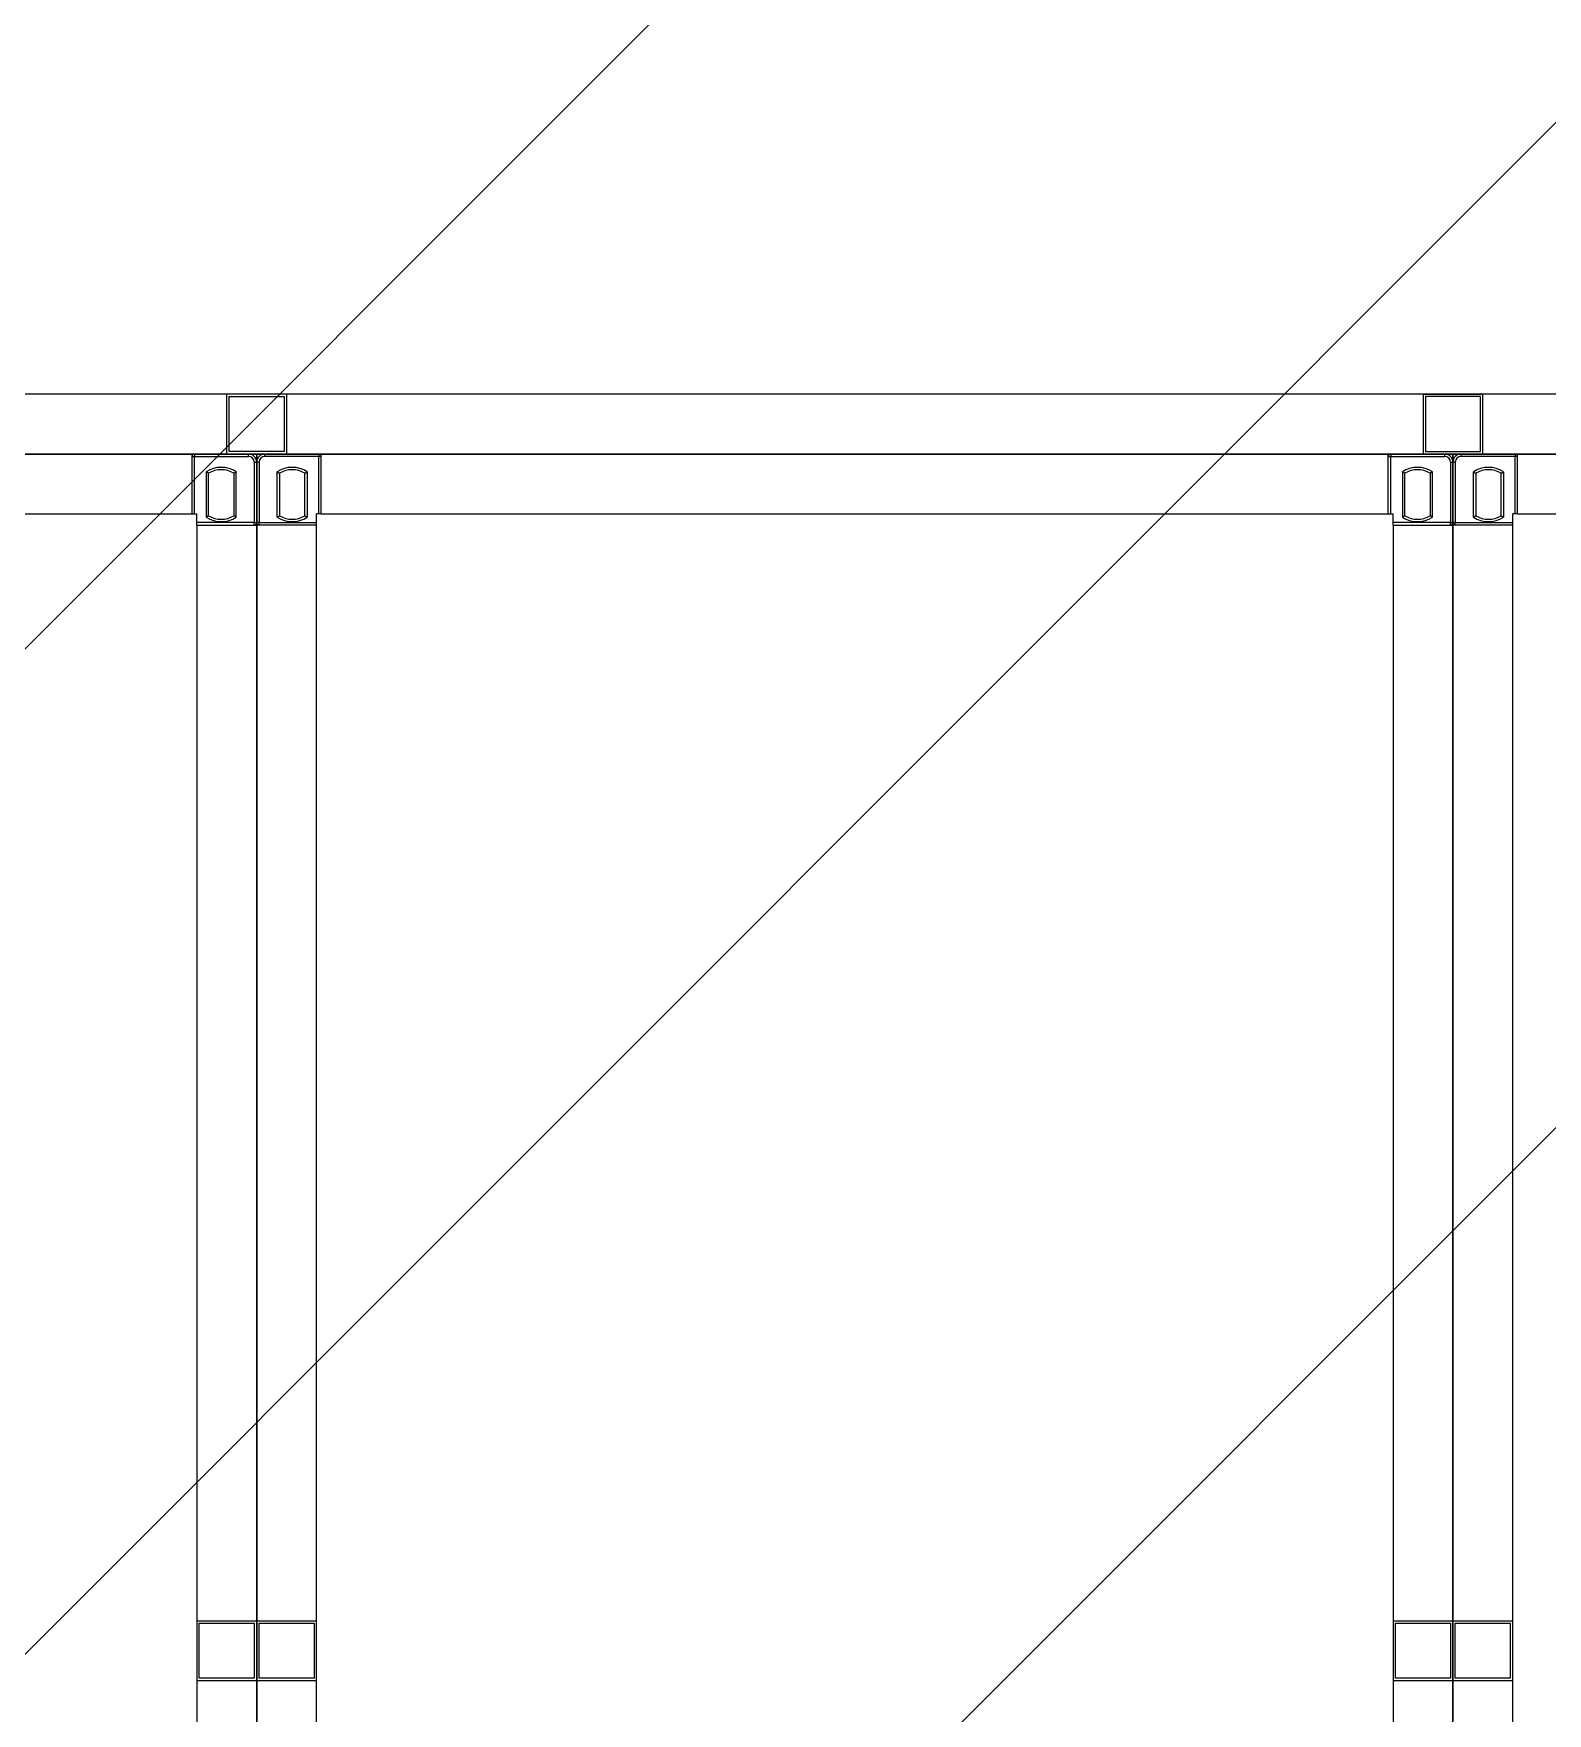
# Model space of a CAD drawing. Header units: millimetres. Extents: x 4133871 to 4440428, y -545651 to -495191.
# Drawn here: x 4435589.6 to 4435817.4, y -500912.5 to -500659.8 of the extents above; entities that cross this region are included whole.
import ezdxf

# ---------------------------------------------------------------- set-up
doc = ezdxf.new("R2010")
doc.units = ezdxf.units.MM
doc.header["$LTSCALE"] = 60
doc.layers.add('3', color=3, linetype='Continuous')

# ---------------------------------------------------------------- blocks, each defined once
blk = doc.blocks.new('KEY PLAN_NEW')
at = {"color": 253}
for p, q in [((-987.422, -1488.944), (-1280.302, -1488.944)), ((-1105.362, -1491.944), (-1105.362, -1488.944)), ((-1102.362, -1488.944), (-1105.362, -1488.944)), ((-1102.362, -1488.944), (-1102.362, -1491.944)), ((-1045.362, -1488.944), (-1045.362, -1491.944)), ((-1045.362, -1488.944), (-1042.362, -1488.944)), ((-1042.362, -1491.944), (-1042.362, -1488.944)), ((-1105.242, -1489.064), (-1102.482, -1489.064)), ((-1105.242, -1489.064), (-1102.482, -1489.064)), ((-1105.242, -1491.824), (-1105.242, -1489.064)), ((-1102.482, -1489.064), (-1102.482, -1491.824)), ((-1042.482, -1489.064), (-1045.242, -1489.064)), ((-1042.482, -1489.064), (-1045.242, -1489.064)), ((-1045.242, -1489.064), (-1045.242, -1491.824)), ((-1042.482, -1491.824), (-1042.482, -1489.064)), ((-1105.362, -1491.944), (-1102.362, -1491.944)), ((-1102.482, -1491.824), (-1105.242, -1491.824)), ((-1042.362, -1491.944), (-1045.362, -1491.944)), ((-1045.242, -1491.824), (-1042.482, -1491.824)), ((-1160.622, -1494.944), (-1107.102, -1494.944)), ((-1107.102, -1494.944), (-1106.862, -1494.944)), ((-1106.862, -1495.504), (-1106.862, -1494.944)), ((-1106.862, -1495.504), (-1106.862, -1848.384)), ((-1100.622, -1494.944), (-1100.862, -1494.944)), ((-1100.862, -1495.504), (-1100.862, -1494.944)), ((-1100.862, -1788.384), (-1100.862, -1495.504)), ((-1100.622, -1494.944), (-1047.102, -1494.944)), ((-1047.102, -1494.944), (-1046.862, -1494.944)), ((-1046.862, -1495.504), (-1046.862, -1494.944)), ((-1046.862, -1495.504), (-1046.862, -1788.384)), ((-1040.622, -1494.944), (-1040.862, -1494.944)), ((-1040.862, -1495.504), (-1040.862, -1494.944)), ((-1040.862, -1788.384), (-1040.862, -1495.504)), ((-1040.622, -1494.944), (-987.102, -1494.944)), ((-1106.862, -1550.444), (-1106.862, -1553.444)), ((-1106.862, -1550.444), (-1103.862, -1550.444)), ((-1106.742, -1553.324), (-1106.742, -1550.564)), ((-1106.742, -1550.564), (-1103.982, -1550.564)), ((-1103.982, -1550.564), (-1103.982, -1553.324)), ((-1103.982, -1550.564), (-1103.982, -1553.324)), ((-1103.862, -1553.444), (-1103.862, -1550.444)), ((-1103.862, -1550.444), (-1103.862, -1553.444)), ((-1103.862, -1550.444), (-1100.862, -1550.444)), ((-1103.742, -1553.324), (-1103.742, -1550.564)), ((-1103.742, -1550.564), (-1100.982, -1550.564)), ((-1100.982, -1550.564), (-1100.982, -1553.324)), ((-1100.982, -1550.564), (-1100.982, -1553.324)), ((-1100.862, -1553.444), (-1100.862, -1550.444)), ((-1046.862, -1550.444), (-1046.862, -1553.444)), ((-1046.862, -1550.444), (-1043.862, -1550.444)), ((-1046.742, -1553.324), (-1046.742, -1550.564)), ((-1046.742, -1550.564), (-1043.982, -1550.564)), ((-1043.982, -1550.564), (-1043.982, -1553.324)), ((-1043.982, -1550.564), (-1043.982, -1553.324)), ((-1043.862, -1553.444), (-1043.862, -1550.444)), ((-1043.862, -1550.444), (-1043.862, -1553.444)), ((-1043.862, -1550.444), (-1040.862, -1550.444)), ((-1043.742, -1553.324), (-1043.742, -1550.564)), ((-1043.742, -1550.564), (-1040.982, -1550.564)), ((-1040.982, -1550.564), (-1040.982, -1553.324)), ((-1040.982, -1550.564), (-1040.982, -1553.324)), ((-1040.862, -1553.444), (-1040.862, -1550.444)), ((-1103.862, -1553.444), (-1106.862, -1553.444)), ((-1103.982, -1553.324), (-1106.742, -1553.324)), ((-1100.862, -1553.444), (-1103.862, -1553.444)), ((-1100.982, -1553.324), (-1103.742, -1553.324)), ((-1043.862, -1553.444), (-1046.862, -1553.444)), ((-1043.982, -1553.324), (-1046.742, -1553.324)), ((-1040.862, -1553.444), (-1043.862, -1553.444)), ((-1040.982, -1553.324), (-1043.742, -1553.324))]:
    blk.add_line(p, q, dxfattribs=at)
at = {"color": 253, "linetype": 'Continuous'}
for p, q in [((-1107.102, -1494.944), (-1107.102, -1491.944)), ((-1107.102, -1492.064), (-1106.982, -1492.064)), ((-1106.982, -1491.944), (-1106.982, -1492.064)), ((-1106.982, -1494.944), (-1106.982, -1492.064)), ((-1106.982, -1492.064), (-1104.272, -1492.064)), ((-1104.272, -1492.064), (-1104.272, -1491.944)), ((-1103.982, -1492.064), (-1103.982, -1492.064)), ((-1103.982, -1492.064), (-1103.982, -1492.064)), ((-1103.742, -1492.064), (-1103.742, -1492.064)), ((-1103.742, -1492.064), (-1103.742, -1492.064)), ((-1103.452, -1492.064), (-1103.452, -1491.944)), ((-1100.742, -1492.064), (-1103.452, -1492.064)), ((-1100.742, -1491.944), (-1100.742, -1492.064)), ((-1100.622, -1492.064), (-1100.742, -1492.064)), ((-1100.742, -1494.944), (-1100.742, -1492.064)), ((-1100.622, -1494.944), (-1100.622, -1491.944)), ((-1047.102, -1494.944), (-1047.102, -1491.944)), ((-1047.102, -1492.064), (-1046.982, -1492.064)), ((-1046.982, -1491.944), (-1046.982, -1492.064)), ((-1046.982, -1494.944), (-1046.982, -1492.064)), ((-1046.982, -1492.064), (-1044.272, -1492.064)), ((-1044.272, -1492.064), (-1044.272, -1491.944)), ((-1043.982, -1492.064), (-1043.982, -1492.064)), ((-1043.982, -1492.064), (-1043.982, -1492.064)), ((-1043.742, -1492.064), (-1043.742, -1492.064)), ((-1043.742, -1492.064), (-1043.742, -1492.064)), ((-1043.452, -1492.064), (-1043.452, -1491.944)), ((-1040.742, -1492.064), (-1043.452, -1492.064)), ((-1040.742, -1491.944), (-1040.742, -1492.064)), ((-1040.622, -1492.064), (-1040.742, -1492.064)), ((-1040.742, -1494.944), (-1040.742, -1492.064)), ((-1040.622, -1494.944), (-1040.622, -1491.944)), ((-1106.397, -1492.842), (-1106.397, -1495.105)), ((-1106.277, -1495.039), (-1106.277, -1492.909)), ((-1105.007, -1492.909), (-1105.007, -1495.039)), ((-1104.887, -1495.105), (-1104.887, -1492.842)), ((-1103.982, -1492.354), (-1103.862, -1492.354)), ((-1103.982, -1492.354), (-1103.982, -1495.384)), ((-1103.742, -1492.354), (-1103.862, -1492.354)), ((-1103.742, -1492.354), (-1103.742, -1495.384)), ((-1102.837, -1495.105), (-1102.837, -1492.842)), ((-1102.717, -1492.909), (-1102.717, -1495.039)), ((-1101.447, -1495.039), (-1101.447, -1492.909)), ((-1101.327, -1492.842), (-1101.327, -1495.105)), ((-1046.397, -1492.842), (-1046.397, -1495.105)), ((-1046.277, -1495.039), (-1046.277, -1492.909)), ((-1045.007, -1492.909), (-1045.007, -1495.039)), ((-1044.887, -1495.105), (-1044.887, -1492.842)), ((-1043.982, -1492.354), (-1043.862, -1492.354)), ((-1043.982, -1492.354), (-1043.982, -1495.384)), ((-1043.742, -1492.354), (-1043.862, -1492.354)), ((-1043.742, -1492.354), (-1043.742, -1495.384)), ((-1042.837, -1495.105), (-1042.837, -1492.842)), ((-1042.717, -1492.909), (-1042.717, -1495.039)), ((-1041.447, -1495.039), (-1041.447, -1492.909)), ((-1041.327, -1492.842), (-1041.327, -1495.105)), ((-1103.982, -1495.384), (-1106.862, -1495.384)), ((-1106.862, -1495.504), (-1103.862, -1495.504)), ((-1103.982, -1495.504), (-1103.982, -1495.384)), ((-1103.982, -1495.384), (-1103.862, -1495.384)), ((-1103.742, -1495.384), (-1103.862, -1495.384)), ((-1100.862, -1495.504), (-1103.862, -1495.504)), ((-1103.742, -1495.504), (-1103.742, -1495.384)), ((-1103.742, -1495.384), (-1100.862, -1495.384)), ((-1043.982, -1495.384), (-1046.862, -1495.384)), ((-1046.862, -1495.504), (-1043.862, -1495.504)), ((-1043.982, -1495.504), (-1043.982, -1495.384)), ((-1043.982, -1495.384), (-1043.862, -1495.384)), ((-1043.742, -1495.384), (-1043.862, -1495.384)), ((-1040.862, -1495.504), (-1043.862, -1495.504)), ((-1043.742, -1495.504), (-1043.742, -1495.384)), ((-1043.742, -1495.384), (-1040.862, -1495.384))]:
    blk.add_line(p, q, dxfattribs=at)
at = {"color": 253}
for points in [[(-1283.862, -1491.944), (-1283.862, -1431.944), (-983.862, -1431.944), (-983.862, -1491.944)], [(-1163.862, -1491.944), (-1103.862, -1491.944), (-1103.862, -1851.944), (-1163.862, -1851.944)], [(-1103.862, -1491.944), (-1043.862, -1491.944), (-1043.862, -1791.944), (-1103.862, -1791.944)], [(-1043.862, -1491.944), (-983.862, -1491.944), (-983.862, -1791.944), (-1043.862, -1791.944)]]:
    blk.add_lwpolyline(points, close=True, dxfattribs=at)
at = {"color": 253, "linetype": 'Continuous'}
for centre, radius, start, end in [((-1106.982, -1492.064), 0.12, 90, 180), ((-1104.272, -1492.354), 0.41, 0, 90), ((-1104.272, -1492.354), 0.29, 0, 90), ((-1103.452, -1492.354), 0.41, 90, 180), ((-1103.452, -1492.354), 0.29, 90, 180), ((-1100.742, -1492.064), 0.12, 0, 90), ((-1046.982, -1492.064), 0.12, 90, 180), ((-1044.272, -1492.354), 0.41, 0, 90), ((-1044.272, -1492.354), 0.29, 0, 90), ((-1043.452, -1492.354), 0.41, 90, 180), ((-1043.452, -1492.354), 0.29, 90, 180), ((-1040.742, -1492.064), 0.12, 0, 90), ((-1105.642, -1493.974), 1.36, 56.27916, 123.72084), ((-1105.642, -1493.974), 1.24, 59.1964, 120.8036), ((-1102.082, -1493.974), 1.36, 56.27916, 123.72084), ((-1102.082, -1493.974), 1.24, 59.1964, 120.8036), ((-1045.642, -1493.974), 1.36, 56.27916, 123.72084), ((-1045.642, -1493.974), 1.24, 59.1964, 120.8036), ((-1042.082, -1493.974), 1.36, 56.27916, 123.72084), ((-1042.082, -1493.974), 1.24, 59.1964, 120.8036), ((-1105.642, -1493.974), 1.36, 236.27916, 303.72084), ((-1105.642, -1493.974), 1.24, 239.1964, 300.8036), ((-1103.982, -1495.384), 0.12, 270, 0), ((-1103.742, -1495.384), 0.12, 180, 270), ((-1102.082, -1493.974), 1.36, 236.27916, 303.72084), ((-1102.082, -1493.974), 1.24, 239.1964, 300.8036), ((-1045.642, -1493.974), 1.36, 236.27916, 303.72084), ((-1045.642, -1493.974), 1.24, 239.1964, 300.8036), ((-1043.982, -1495.384), 0.12, 270, 0), ((-1043.742, -1495.384), 0.12, 180, 270), ((-1042.082, -1493.974), 1.36, 236.27916, 303.72084), ((-1042.082, -1493.974), 1.24, 239.1964, 300.8036)]:
    blk.add_arc(centre, radius, start, end, dxfattribs=at)
for points, knots in [([(-1106.277, -1492.909), (-1106.277, -1492.908, 46), (-1106.278, -1492.908, 46), (-1106.279, -1492.908, 46), (-1106.28, -1492.907, 46), (-1106.28, -1492.907, 46), (-1106.281, -1492.906, 46), (-1106.281, -1492.906, 46), (-1106.282, -1492.906, 46), (-1106.282, -1492.905, 46), (-1106.284, -1492.904, 46), (-1106.285, -1492.904, 46), (-1106.289, -1492.902, 46), (-1106.291, -1492.901, 46), (-1106.294, -1492.899, 46), (-1106.295, -1492.898, 46), (-1106.296, -1492.898, 46), (-1106.297, -1492.897, 46), (-1106.298, -1492.897, 46), (-1106.299, -1492.896, 46), (-1106.301, -1492.895, 46), (-1106.304, -1492.893, 46), (-1106.309, -1492.89, 46), (-1106.312, -1492.889, 46), (-1106.316, -1492.886, 46), (-1106.318, -1492.886, 46), (-1106.32, -1492.884, 46), (-1106.32, -1492.884, 46), (-1106.322, -1492.883, 46), (-1106.323, -1492.883, 46), (-1106.327, -1492.881, 46), (-1106.33, -1492.879, 46), (-1106.336, -1492.875, 46), (-1106.339, -1492.873, 46), (-1106.346, -1492.87, 46), (-1106.35, -1492.868, 46), (-1106.354, -1492.866, 46), (-1106.355, -1492.865, 46), (-1106.357, -1492.864, 46), (-1106.358, -1492.864, 46), (-1106.36, -1492.862, 46), (-1106.362, -1492.861, 46), (-1106.367, -1492.858, 46), (-1106.371, -1492.856, 46), (-1106.378, -1492.852, 46), (-1106.382, -1492.85, 46), (-1106.387, -1492.847, 46), (-1106.389, -1492.846, 46), (-1106.392, -1492.845, 46), (-1106.394, -1492.844, 46), (-1106.395, -1492.843, 46), (-1106.396, -1492.843, 46), (-1106.396, -1492.843, 46), (-1106.397, -1492.842, 46)], [0, 0, 0, 0, 0.06206, 0.12459, 0.12459, 0.155854, 0.155854, 0.171487, 0.171487, 0.187119, 0.187119, 0.249648, 0.249648, 0.312178, 0.312178, 0.343442, 0.343442, 0.359075, 0.359075, 0.374707, 0.374707, 0.437236, 0.437236, 0.499766, 0.499766, 0.53103, 0.53103, 0.546663, 0.546663, 0.562295, 0.562295, 0.624824, 0.624824, 0.687353, 0.687353, 0.749883, 0.749883, 0.765515, 0.765515, 0.781147, 0.781147, 0.812412, 0.812412, 0.874941, 0.874941, 0.937471, 0.937471, 0.968735, 0.968735, 0.984368, 0.992184, 0.992184, 1, 1, 1, 1]), ([(-1104.887, -1492.842), (-1104.887, -1492.843, 46), (-1104.888, -1492.843, 46), (-1104.889, -1492.843, 46), (-1104.89, -1492.844, 46), (-1104.891, -1492.845, 46), (-1104.894, -1492.846, 46), (-1104.896, -1492.847, 46), (-1104.902, -1492.85, 46), (-1104.905, -1492.852, 46), (-1104.913, -1492.856, 46), (-1104.916, -1492.858, 46), (-1104.922, -1492.861, 46), (-1104.923, -1492.862, 46), (-1104.926, -1492.864, 46), (-1104.927, -1492.864, 46), (-1104.929, -1492.865, 46), (-1104.93, -1492.866, 46), (-1104.934, -1492.868, 46), (-1104.937, -1492.87, 46), (-1104.944, -1492.873, 46), (-1104.947, -1492.875, 46), (-1104.954, -1492.879, 46), (-1104.957, -1492.881, 46), (-1104.961, -1492.883, 46), (-1104.962, -1492.883, 46), (-1104.963, -1492.884, 46), (-1104.964, -1492.884, 46), (-1104.966, -1492.886, 46), (-1104.967, -1492.886, 46), (-1104.972, -1492.889, 46), (-1104.974, -1492.89, 46), (-1104.98, -1492.893, 46), (-1104.982, -1492.895, 46), (-1104.985, -1492.896, 46), (-1104.986, -1492.897, 46), (-1104.987, -1492.897, 46), (-1104.987, -1492.898, 46), (-1104.989, -1492.898, 46), (-1104.99, -1492.899, 46), (-1104.993, -1492.901, 46), (-1104.995, -1492.902, 46), (-1104.998, -1492.904, 46), (-1105, -1492.904, 46), (-1105.001, -1492.905, 46), (-1105.002, -1492.906, 46), (-1105.002, -1492.906, 46), (-1105.002, -1492.906, 46), (-1105.003, -1492.907, 46), (-1105.004, -1492.907, 46), (-1105.005, -1492.908, 46), (-1105.006, -1492.908, 46), (-1105.007, -1492.908, 46), (-1105.007, -1492.909, 46)], [0, 0, 0, 0, 0.00782, 0.00782, 0.015639, 0.031279, 0.031279, 0.062557, 0.062557, 0.125114, 0.125114, 0.187671, 0.187671, 0.21895, 0.21895, 0.234589, 0.234589, 0.250228, 0.250228, 0.312785, 0.312785, 0.375342, 0.375342, 0.437899, 0.437899, 0.453538, 0.453538, 0.469178, 0.469178, 0.500456, 0.500456, 0.563013, 0.563013, 0.62557, 0.62557, 0.641209, 0.641209, 0.656849, 0.656849, 0.688127, 0.688127, 0.750684, 0.750684, 0.813241, 0.813241, 0.828881, 0.828881, 0.84452, 0.84452, 0.875798, 0.875798, 0.938355, 1, 1, 1, 1]), ([(-1102.837, -1492.842), (-1102.836, -1492.843, 46), (-1102.836, -1492.843, 46), (-1102.835, -1492.843, 46), (-1102.834, -1492.844, 46), (-1102.832, -1492.845, 46), (-1102.829, -1492.846, 46), (-1102.827, -1492.847, 46), (-1102.822, -1492.85, 46), (-1102.818, -1492.852, 46), (-1102.811, -1492.856, 46), (-1102.807, -1492.858, 46), (-1102.802, -1492.861, 46), (-1102.8, -1492.862, 46), (-1102.798, -1492.864, 46), (-1102.797, -1492.864, 46), (-1102.795, -1492.865, 46), (-1102.794, -1492.866, 46), (-1102.79, -1492.868, 46), (-1102.786, -1492.87, 46), (-1102.779, -1492.873, 46), (-1102.776, -1492.875, 46), (-1102.77, -1492.879, 46), (-1102.767, -1492.881, 46), (-1102.763, -1492.883, 46), (-1102.762, -1492.883, 46), (-1102.76, -1492.884, 46), (-1102.76, -1492.884, 46), (-1102.758, -1492.886, 46), (-1102.756, -1492.886, 46), (-1102.752, -1492.889, 46), (-1102.749, -1492.89, 46), (-1102.744, -1492.893, 46), (-1102.741, -1492.895, 46), (-1102.739, -1492.896, 46), (-1102.738, -1492.897, 46), (-1102.737, -1492.897, 46), (-1102.736, -1492.898, 46), (-1102.735, -1492.898, 46), (-1102.734, -1492.899, 46), (-1102.731, -1492.901, 46), (-1102.729, -1492.902, 46), (-1102.725, -1492.904, 46), (-1102.724, -1492.904, 46), (-1102.722, -1492.905, 46), (-1102.722, -1492.906, 46), (-1102.721, -1492.906, 46), (-1102.721, -1492.906, 46), (-1102.72, -1492.907, 46), (-1102.72, -1492.907, 46), (-1102.719, -1492.908, 46), (-1102.718, -1492.908, 46), (-1102.717, -1492.908, 46), (-1102.717, -1492.909, 46)], [0, 0, 0, 0, 0.00782, 0.00782, 0.015639, 0.031279, 0.031279, 0.062557, 0.062557, 0.125114, 0.125114, 0.187671, 0.187671, 0.21895, 0.21895, 0.234589, 0.234589, 0.250228, 0.250228, 0.312785, 0.312785, 0.375342, 0.375342, 0.437899, 0.437899, 0.453538, 0.453538, 0.469178, 0.469178, 0.500456, 0.500456, 0.563013, 0.563013, 0.62557, 0.62557, 0.641209, 0.641209, 0.656849, 0.656849, 0.688127, 0.688127, 0.750684, 0.750684, 0.813241, 0.813241, 0.828881, 0.828881, 0.84452, 0.84452, 0.875798, 0.875798, 0.938355, 1, 1, 1, 1]), ([(-1101.447, -1492.909), (-1101.447, -1492.908, 46), (-1101.446, -1492.908, 46), (-1101.445, -1492.908, 46), (-1101.444, -1492.907, 46), (-1101.443, -1492.907, 46), (-1101.442, -1492.906, 46), (-1101.442, -1492.906, 46), (-1101.442, -1492.906, 46), (-1101.441, -1492.905, 46), (-1101.44, -1492.904, 46), (-1101.438, -1492.904, 46), (-1101.435, -1492.902, 46), (-1101.433, -1492.901, 46), (-1101.43, -1492.899, 46), (-1101.429, -1492.898, 46), (-1101.427, -1492.898, 46), (-1101.427, -1492.897, 46), (-1101.426, -1492.897, 46), (-1101.425, -1492.896, 46), (-1101.422, -1492.895, 46), (-1101.42, -1492.893, 46), (-1101.414, -1492.89, 46), (-1101.412, -1492.889, 46), (-1101.407, -1492.886, 46), (-1101.406, -1492.886, 46), (-1101.404, -1492.884, 46), (-1101.403, -1492.884, 46), (-1101.402, -1492.883, 46), (-1101.401, -1492.883, 46), (-1101.397, -1492.881, 46), (-1101.394, -1492.879, 46), (-1101.387, -1492.875, 46), (-1101.384, -1492.873, 46), (-1101.377, -1492.87, 46), (-1101.374, -1492.868, 46), (-1101.37, -1492.866, 46), (-1101.369, -1492.865, 46), (-1101.367, -1492.864, 46), (-1101.366, -1492.864, 46), (-1101.363, -1492.862, 46), (-1101.362, -1492.861, 46), (-1101.356, -1492.858, 46), (-1101.353, -1492.856, 46), (-1101.345, -1492.852, 46), (-1101.342, -1492.85, 46), (-1101.336, -1492.847, 46), (-1101.334, -1492.846, 46), (-1101.331, -1492.845, 46), (-1101.33, -1492.844, 46), (-1101.329, -1492.843, 46), (-1101.328, -1492.843, 46), (-1101.327, -1492.843, 46), (-1101.327, -1492.842, 46)], [0, 0, 0, 0, 0.06206, 0.12459, 0.12459, 0.155854, 0.155854, 0.171487, 0.171487, 0.187119, 0.187119, 0.249648, 0.249648, 0.312178, 0.312178, 0.343442, 0.343442, 0.359075, 0.359075, 0.374707, 0.374707, 0.437236, 0.437236, 0.499766, 0.499766, 0.53103, 0.53103, 0.546663, 0.546663, 0.562295, 0.562295, 0.624824, 0.624824, 0.687353, 0.687353, 0.749883, 0.749883, 0.765515, 0.765515, 0.781147, 0.781147, 0.812412, 0.812412, 0.874941, 0.874941, 0.937471, 0.937471, 0.968735, 0.968735, 0.984368, 0.992184, 0.992184, 1, 1, 1, 1]), ([(-1046.277, -1492.909), (-1046.277, -1492.908, 46), (-1046.278, -1492.908, 46), (-1046.279, -1492.908, 46), (-1046.28, -1492.907, 46), (-1046.28, -1492.907, 46), (-1046.281, -1492.906, 46), (-1046.281, -1492.906, 46), (-1046.282, -1492.906, 46), (-1046.282, -1492.905, 46), (-1046.284, -1492.904, 46), (-1046.285, -1492.904, 46), (-1046.289, -1492.902, 46), (-1046.291, -1492.901, 46), (-1046.294, -1492.899, 46), (-1046.295, -1492.898, 46), (-1046.296, -1492.898, 46), (-1046.297, -1492.897, 46), (-1046.298, -1492.897, 46), (-1046.299, -1492.896, 46), (-1046.301, -1492.895, 46), (-1046.304, -1492.893, 46), (-1046.309, -1492.89, 46), (-1046.312, -1492.889, 46), (-1046.316, -1492.886, 46), (-1046.318, -1492.886, 46), (-1046.32, -1492.884, 46), (-1046.32, -1492.884, 46), (-1046.322, -1492.883, 46), (-1046.323, -1492.883, 46), (-1046.327, -1492.881, 46), (-1046.33, -1492.879, 46), (-1046.336, -1492.875, 46), (-1046.339, -1492.873, 46), (-1046.346, -1492.87, 46), (-1046.35, -1492.868, 46), (-1046.354, -1492.866, 46), (-1046.355, -1492.865, 46), (-1046.357, -1492.864, 46), (-1046.358, -1492.864, 46), (-1046.36, -1492.862, 46), (-1046.362, -1492.861, 46), (-1046.367, -1492.858, 46), (-1046.371, -1492.856, 46), (-1046.378, -1492.852, 46), (-1046.382, -1492.85, 46), (-1046.387, -1492.847, 46), (-1046.389, -1492.846, 46), (-1046.392, -1492.845, 46), (-1046.394, -1492.844, 46), (-1046.395, -1492.843, 46), (-1046.396, -1492.843, 46), (-1046.396, -1492.843, 46), (-1046.397, -1492.842, 46)], [0, 0, 0, 0, 0.06206, 0.12459, 0.12459, 0.155854, 0.155854, 0.171487, 0.171487, 0.187119, 0.187119, 0.249648, 0.249648, 0.312178, 0.312178, 0.343442, 0.343442, 0.359075, 0.359075, 0.374707, 0.374707, 0.437236, 0.437236, 0.499766, 0.499766, 0.53103, 0.53103, 0.546663, 0.546663, 0.562295, 0.562295, 0.624824, 0.624824, 0.687353, 0.687353, 0.749883, 0.749883, 0.765515, 0.765515, 0.781147, 0.781147, 0.812412, 0.812412, 0.874941, 0.874941, 0.937471, 0.937471, 0.968735, 0.968735, 0.984368, 0.992184, 0.992184, 1, 1, 1, 1]), ([(-1044.887, -1492.842), (-1044.887, -1492.843, 46), (-1044.888, -1492.843, 46), (-1044.889, -1492.843, 46), (-1044.89, -1492.844, 46), (-1044.891, -1492.845, 46), (-1044.894, -1492.846, 46), (-1044.896, -1492.847, 46), (-1044.902, -1492.85, 46), (-1044.905, -1492.852, 46), (-1044.913, -1492.856, 46), (-1044.916, -1492.858, 46), (-1044.922, -1492.861, 46), (-1044.923, -1492.862, 46), (-1044.926, -1492.864, 46), (-1044.927, -1492.864, 46), (-1044.929, -1492.865, 46), (-1044.93, -1492.866, 46), (-1044.934, -1492.868, 46), (-1044.937, -1492.87, 46), (-1044.944, -1492.873, 46), (-1044.947, -1492.875, 46), (-1044.954, -1492.879, 46), (-1044.957, -1492.881, 46), (-1044.961, -1492.883, 46), (-1044.962, -1492.883, 46), (-1044.963, -1492.884, 46), (-1044.964, -1492.884, 46), (-1044.966, -1492.886, 46), (-1044.967, -1492.886, 46), (-1044.972, -1492.889, 46), (-1044.974, -1492.89, 46), (-1044.98, -1492.893, 46), (-1044.982, -1492.895, 46), (-1044.985, -1492.896, 46), (-1044.986, -1492.897, 46), (-1044.987, -1492.897, 46), (-1044.987, -1492.898, 46), (-1044.989, -1492.898, 46), (-1044.99, -1492.899, 46), (-1044.993, -1492.901, 46), (-1044.995, -1492.902, 46), (-1044.998, -1492.904, 46), (-1045, -1492.904, 46), (-1045.001, -1492.905, 46), (-1045.002, -1492.906, 46), (-1045.002, -1492.906, 46), (-1045.002, -1492.906, 46), (-1045.003, -1492.907, 46), (-1045.004, -1492.907, 46), (-1045.005, -1492.908, 46), (-1045.006, -1492.908, 46), (-1045.007, -1492.908, 46), (-1045.007, -1492.909, 46)], [0, 0, 0, 0, 0.00782, 0.00782, 0.015639, 0.031279, 0.031279, 0.062557, 0.062557, 0.125114, 0.125114, 0.187671, 0.187671, 0.21895, 0.21895, 0.234589, 0.234589, 0.250228, 0.250228, 0.312785, 0.312785, 0.375342, 0.375342, 0.437899, 0.437899, 0.453538, 0.453538, 0.469178, 0.469178, 0.500456, 0.500456, 0.563013, 0.563013, 0.62557, 0.62557, 0.641209, 0.641209, 0.656849, 0.656849, 0.688127, 0.688127, 0.750684, 0.750684, 0.813241, 0.813241, 0.828881, 0.828881, 0.84452, 0.84452, 0.875798, 0.875798, 0.938355, 1, 1, 1, 1]), ([(-1042.837, -1492.842), (-1042.836, -1492.843, 46), (-1042.836, -1492.843, 46), (-1042.835, -1492.843, 46), (-1042.834, -1492.844, 46), (-1042.832, -1492.845, 46), (-1042.829, -1492.846, 46), (-1042.827, -1492.847, 46), (-1042.822, -1492.85, 46), (-1042.818, -1492.852, 46), (-1042.811, -1492.856, 46), (-1042.807, -1492.858, 46), (-1042.802, -1492.861, 46), (-1042.8, -1492.862, 46), (-1042.798, -1492.864, 46), (-1042.797, -1492.864, 46), (-1042.795, -1492.865, 46), (-1042.794, -1492.866, 46), (-1042.79, -1492.868, 46), (-1042.786, -1492.87, 46), (-1042.779, -1492.873, 46), (-1042.776, -1492.875, 46), (-1042.77, -1492.879, 46), (-1042.767, -1492.881, 46), (-1042.763, -1492.883, 46), (-1042.762, -1492.883, 46), (-1042.76, -1492.884, 46), (-1042.76, -1492.884, 46), (-1042.758, -1492.886, 46), (-1042.756, -1492.886, 46), (-1042.752, -1492.889, 46), (-1042.749, -1492.89, 46), (-1042.744, -1492.893, 46), (-1042.741, -1492.895, 46), (-1042.739, -1492.896, 46), (-1042.738, -1492.897, 46), (-1042.737, -1492.897, 46), (-1042.736, -1492.898, 46), (-1042.735, -1492.898, 46), (-1042.734, -1492.899, 46), (-1042.731, -1492.901, 46), (-1042.729, -1492.902, 46), (-1042.725, -1492.904, 46), (-1042.724, -1492.904, 46), (-1042.722, -1492.905, 46), (-1042.722, -1492.906, 46), (-1042.721, -1492.906, 46), (-1042.721, -1492.906, 46), (-1042.72, -1492.907, 46), (-1042.72, -1492.907, 46), (-1042.719, -1492.908, 46), (-1042.718, -1492.908, 46), (-1042.717, -1492.908, 46), (-1042.717, -1492.909, 46)], [0, 0, 0, 0, 0.00782, 0.00782, 0.015639, 0.031279, 0.031279, 0.062557, 0.062557, 0.125114, 0.125114, 0.187671, 0.187671, 0.21895, 0.21895, 0.234589, 0.234589, 0.250228, 0.250228, 0.312785, 0.312785, 0.375342, 0.375342, 0.437899, 0.437899, 0.453538, 0.453538, 0.469178, 0.469178, 0.500456, 0.500456, 0.563013, 0.563013, 0.62557, 0.62557, 0.641209, 0.641209, 0.656849, 0.656849, 0.688127, 0.688127, 0.750684, 0.750684, 0.813241, 0.813241, 0.828881, 0.828881, 0.84452, 0.84452, 0.875798, 0.875798, 0.938355, 1, 1, 1, 1]), ([(-1041.447, -1492.909), (-1041.447, -1492.908, 46), (-1041.446, -1492.908, 46), (-1041.445, -1492.908, 46), (-1041.444, -1492.907, 46), (-1041.443, -1492.907, 46), (-1041.442, -1492.906, 46), (-1041.442, -1492.906, 46), (-1041.442, -1492.906, 46), (-1041.441, -1492.905, 46), (-1041.44, -1492.904, 46), (-1041.438, -1492.904, 46), (-1041.435, -1492.902, 46), (-1041.433, -1492.901, 46), (-1041.43, -1492.899, 46), (-1041.429, -1492.898, 46), (-1041.427, -1492.898, 46), (-1041.427, -1492.897, 46), (-1041.426, -1492.897, 46), (-1041.425, -1492.896, 46), (-1041.422, -1492.895, 46), (-1041.42, -1492.893, 46), (-1041.414, -1492.89, 46), (-1041.412, -1492.889, 46), (-1041.407, -1492.886, 46), (-1041.406, -1492.886, 46), (-1041.404, -1492.884, 46), (-1041.403, -1492.884, 46), (-1041.402, -1492.883, 46), (-1041.401, -1492.883, 46), (-1041.397, -1492.881, 46), (-1041.394, -1492.879, 46), (-1041.387, -1492.875, 46), (-1041.384, -1492.873, 46), (-1041.377, -1492.87, 46), (-1041.374, -1492.868, 46), (-1041.37, -1492.866, 46), (-1041.369, -1492.865, 46), (-1041.367, -1492.864, 46), (-1041.366, -1492.864, 46), (-1041.363, -1492.862, 46), (-1041.362, -1492.861, 46), (-1041.356, -1492.858, 46), (-1041.353, -1492.856, 46), (-1041.345, -1492.852, 46), (-1041.342, -1492.85, 46), (-1041.336, -1492.847, 46), (-1041.334, -1492.846, 46), (-1041.331, -1492.845, 46), (-1041.33, -1492.844, 46), (-1041.329, -1492.843, 46), (-1041.328, -1492.843, 46), (-1041.327, -1492.843, 46), (-1041.327, -1492.842, 46)], [0, 0, 0, 0, 0.06206, 0.12459, 0.12459, 0.155854, 0.155854, 0.171487, 0.171487, 0.187119, 0.187119, 0.249648, 0.249648, 0.312178, 0.312178, 0.343442, 0.343442, 0.359075, 0.359075, 0.374707, 0.374707, 0.437236, 0.437236, 0.499766, 0.499766, 0.53103, 0.53103, 0.546663, 0.546663, 0.562295, 0.562295, 0.624824, 0.624824, 0.687353, 0.687353, 0.749883, 0.749883, 0.765515, 0.765515, 0.781147, 0.781147, 0.812412, 0.812412, 0.874941, 0.874941, 0.937471, 0.937471, 0.968735, 0.968735, 0.984368, 0.992184, 0.992184, 1, 1, 1, 1]), ([(-1106.277, -1495.039), (-1106.277, -1495.039, 46), (-1106.278, -1495.039, 46), (-1106.279, -1495.04, 46), (-1106.28, -1495.04, 46), (-1106.28, -1495.041, 46), (-1106.281, -1495.041, 46), (-1106.281, -1495.041, 46), (-1106.282, -1495.042, 46), (-1106.282, -1495.042, 46), (-1106.284, -1495.043, 46), (-1106.285, -1495.044, 46), (-1106.289, -1495.045, 46), (-1106.291, -1495.046, 46), (-1106.294, -1495.048, 46), (-1106.295, -1495.049, 46), (-1106.296, -1495.05, 46), (-1106.297, -1495.05, 46), (-1106.298, -1495.051, 46), (-1106.299, -1495.051, 46), (-1106.301, -1495.053, 46), (-1106.304, -1495.054, 46), (-1106.309, -1495.057, 46), (-1106.312, -1495.058, 46), (-1106.316, -1495.061, 46), (-1106.318, -1495.062, 46), (-1106.32, -1495.063, 46), (-1106.32, -1495.063, 46), (-1106.322, -1495.064, 46), (-1106.323, -1495.064, 46), (-1106.327, -1495.067, 46), (-1106.33, -1495.068, 46), (-1106.336, -1495.072, 46), (-1106.339, -1495.074, 46), (-1106.346, -1495.077, 46), (-1106.35, -1495.079, 46), (-1106.354, -1495.082, 46), (-1106.355, -1495.082, 46), (-1106.357, -1495.083, 46), (-1106.358, -1495.084, 46), (-1106.36, -1495.085, 46), (-1106.362, -1495.086, 46), (-1106.367, -1495.089, 46), (-1106.371, -1495.091, 46), (-1106.378, -1495.095, 46), (-1106.382, -1495.097, 46), (-1106.387, -1495.1, 46), (-1106.389, -1495.101, 46), (-1106.392, -1495.102, 46), (-1106.394, -1495.103, 46), (-1106.395, -1495.104, 46), (-1106.396, -1495.104, 46), (-1106.396, -1495.105, 46), (-1106.397, -1495.105, 46)], [0, 0, 0, 0, 0.06206, 0.12459, 0.12459, 0.155854, 0.155854, 0.171487, 0.171487, 0.187119, 0.187119, 0.249648, 0.249648, 0.312178, 0.312178, 0.343442, 0.343442, 0.359075, 0.359075, 0.374707, 0.374707, 0.437236, 0.437236, 0.499766, 0.499766, 0.53103, 0.53103, 0.546663, 0.546663, 0.562295, 0.562295, 0.624824, 0.624824, 0.687353, 0.687353, 0.749883, 0.749883, 0.765515, 0.765515, 0.781147, 0.781147, 0.812412, 0.812412, 0.874941, 0.874941, 0.937471, 0.937471, 0.968735, 0.968735, 0.984368, 0.992184, 0.992184, 1, 1, 1, 1]), ([(-1104.887, -1495.105), (-1104.887, -1495.105, 46), (-1104.888, -1495.104, 46), (-1104.889, -1495.104, 46), (-1104.89, -1495.103, 46), (-1104.891, -1495.102, 46), (-1104.894, -1495.101, 46), (-1104.896, -1495.1, 46), (-1104.902, -1495.097, 46), (-1104.905, -1495.095, 46), (-1104.913, -1495.091, 46), (-1104.916, -1495.089, 46), (-1104.922, -1495.086, 46), (-1104.923, -1495.085, 46), (-1104.926, -1495.084, 46), (-1104.927, -1495.083, 46), (-1104.929, -1495.082, 46), (-1104.93, -1495.082, 46), (-1104.934, -1495.079, 46), (-1104.937, -1495.077, 46), (-1104.944, -1495.074, 46), (-1104.947, -1495.072, 46), (-1104.954, -1495.068, 46), (-1104.957, -1495.067, 46), (-1104.961, -1495.064, 46), (-1104.962, -1495.064, 46), (-1104.963, -1495.063, 46), (-1104.964, -1495.063, 46), (-1104.966, -1495.062, 46), (-1104.967, -1495.061, 46), (-1104.972, -1495.058, 46), (-1104.974, -1495.057, 46), (-1104.98, -1495.054, 46), (-1104.982, -1495.053, 46), (-1104.985, -1495.051, 46), (-1104.986, -1495.051, 46), (-1104.987, -1495.05, 46), (-1104.987, -1495.05, 46), (-1104.989, -1495.049, 46), (-1104.99, -1495.048, 46), (-1104.993, -1495.046, 46), (-1104.995, -1495.045, 46), (-1104.998, -1495.044, 46), (-1105, -1495.043, 46), (-1105.001, -1495.042, 46), (-1105.002, -1495.042, 46), (-1105.002, -1495.041, 46), (-1105.002, -1495.041, 46), (-1105.003, -1495.041, 46), (-1105.004, -1495.04, 46), (-1105.005, -1495.04, 46), (-1105.006, -1495.039, 46), (-1105.007, -1495.039, 46), (-1105.007, -1495.039, 46)], [0, 0, 0, 0, 0.00782, 0.00782, 0.015639, 0.031279, 0.031279, 0.062557, 0.062557, 0.125114, 0.125114, 0.187671, 0.187671, 0.21895, 0.21895, 0.234589, 0.234589, 0.250228, 0.250228, 0.312785, 0.312785, 0.375342, 0.375342, 0.437899, 0.437899, 0.453538, 0.453538, 0.469178, 0.469178, 0.500456, 0.500456, 0.563013, 0.563013, 0.62557, 0.62557, 0.641209, 0.641209, 0.656849, 0.656849, 0.688127, 0.688127, 0.750684, 0.750684, 0.813241, 0.813241, 0.828881, 0.828881, 0.84452, 0.84452, 0.875798, 0.875798, 0.938355, 1, 1, 1, 1]), ([(-1102.837, -1495.105), (-1102.836, -1495.105, 46), (-1102.836, -1495.104, 46), (-1102.835, -1495.104, 46), (-1102.834, -1495.103, 46), (-1102.832, -1495.102, 46), (-1102.829, -1495.101, 46), (-1102.827, -1495.1, 46), (-1102.822, -1495.097, 46), (-1102.818, -1495.095, 46), (-1102.811, -1495.091, 46), (-1102.807, -1495.089, 46), (-1102.802, -1495.086, 46), (-1102.8, -1495.085, 46), (-1102.798, -1495.084, 46), (-1102.797, -1495.083, 46), (-1102.795, -1495.082, 46), (-1102.794, -1495.082, 46), (-1102.79, -1495.079, 46), (-1102.786, -1495.077, 46), (-1102.779, -1495.074, 46), (-1102.776, -1495.072, 46), (-1102.77, -1495.068, 46), (-1102.767, -1495.067, 46), (-1102.763, -1495.064, 46), (-1102.762, -1495.064, 46), (-1102.76, -1495.063, 46), (-1102.76, -1495.063, 46), (-1102.758, -1495.062, 46), (-1102.756, -1495.061, 46), (-1102.752, -1495.058, 46), (-1102.749, -1495.057, 46), (-1102.744, -1495.054, 46), (-1102.741, -1495.053, 46), (-1102.739, -1495.051, 46), (-1102.738, -1495.051, 46), (-1102.737, -1495.05, 46), (-1102.736, -1495.05, 46), (-1102.735, -1495.049, 46), (-1102.734, -1495.048, 46), (-1102.731, -1495.046, 46), (-1102.729, -1495.045, 46), (-1102.725, -1495.044, 46), (-1102.724, -1495.043, 46), (-1102.722, -1495.042, 46), (-1102.722, -1495.042, 46), (-1102.721, -1495.041, 46), (-1102.721, -1495.041, 46), (-1102.72, -1495.041, 46), (-1102.72, -1495.04, 46), (-1102.719, -1495.04, 46), (-1102.718, -1495.039, 46), (-1102.717, -1495.039, 46), (-1102.717, -1495.039, 46)], [0, 0, 0, 0, 0.00782, 0.00782, 0.015639, 0.031279, 0.031279, 0.062557, 0.062557, 0.125114, 0.125114, 0.187671, 0.187671, 0.21895, 0.21895, 0.234589, 0.234589, 0.250228, 0.250228, 0.312785, 0.312785, 0.375342, 0.375342, 0.437899, 0.437899, 0.453538, 0.453538, 0.469178, 0.469178, 0.500456, 0.500456, 0.563013, 0.563013, 0.62557, 0.62557, 0.641209, 0.641209, 0.656849, 0.656849, 0.688127, 0.688127, 0.750684, 0.750684, 0.813241, 0.813241, 0.828881, 0.828881, 0.84452, 0.84452, 0.875798, 0.875798, 0.938355, 1, 1, 1, 1]), ([(-1101.447, -1495.039), (-1101.447, -1495.039, 46), (-1101.446, -1495.039, 46), (-1101.445, -1495.04, 46), (-1101.444, -1495.04, 46), (-1101.443, -1495.041, 46), (-1101.442, -1495.041, 46), (-1101.442, -1495.041, 46), (-1101.442, -1495.042, 46), (-1101.441, -1495.042, 46), (-1101.44, -1495.043, 46), (-1101.438, -1495.044, 46), (-1101.435, -1495.045, 46), (-1101.433, -1495.046, 46), (-1101.43, -1495.048, 46), (-1101.429, -1495.049, 46), (-1101.427, -1495.05, 46), (-1101.427, -1495.05, 46), (-1101.426, -1495.051, 46), (-1101.425, -1495.051, 46), (-1101.422, -1495.053, 46), (-1101.42, -1495.054, 46), (-1101.414, -1495.057, 46), (-1101.412, -1495.058, 46), (-1101.407, -1495.061, 46), (-1101.406, -1495.062, 46), (-1101.404, -1495.063, 46), (-1101.403, -1495.063, 46), (-1101.402, -1495.064, 46), (-1101.401, -1495.064, 46), (-1101.397, -1495.067, 46), (-1101.394, -1495.068, 46), (-1101.387, -1495.072, 46), (-1101.384, -1495.074, 46), (-1101.377, -1495.077, 46), (-1101.374, -1495.079, 46), (-1101.37, -1495.082, 46), (-1101.369, -1495.082, 46), (-1101.367, -1495.083, 46), (-1101.366, -1495.084, 46), (-1101.363, -1495.085, 46), (-1101.362, -1495.086, 46), (-1101.356, -1495.089, 46), (-1101.353, -1495.091, 46), (-1101.345, -1495.095, 46), (-1101.342, -1495.097, 46), (-1101.336, -1495.1, 46), (-1101.334, -1495.101, 46), (-1101.331, -1495.102, 46), (-1101.33, -1495.103, 46), (-1101.329, -1495.104, 46), (-1101.328, -1495.104, 46), (-1101.327, -1495.105, 46), (-1101.327, -1495.105, 46)], [0, 0, 0, 0, 0.06206, 0.12459, 0.12459, 0.155854, 0.155854, 0.171487, 0.171487, 0.187119, 0.187119, 0.249648, 0.249648, 0.312178, 0.312178, 0.343442, 0.343442, 0.359075, 0.359075, 0.374707, 0.374707, 0.437236, 0.437236, 0.499766, 0.499766, 0.53103, 0.53103, 0.546663, 0.546663, 0.562295, 0.562295, 0.624824, 0.624824, 0.687353, 0.687353, 0.749883, 0.749883, 0.765515, 0.765515, 0.781147, 0.781147, 0.812412, 0.812412, 0.874941, 0.874941, 0.937471, 0.937471, 0.968735, 0.968735, 0.984368, 0.992184, 0.992184, 1, 1, 1, 1]), ([(-1046.277, -1495.039), (-1046.277, -1495.039, 46), (-1046.278, -1495.039, 46), (-1046.279, -1495.04, 46), (-1046.28, -1495.04, 46), (-1046.28, -1495.041, 46), (-1046.281, -1495.041, 46), (-1046.281, -1495.041, 46), (-1046.282, -1495.042, 46), (-1046.282, -1495.042, 46), (-1046.284, -1495.043, 46), (-1046.285, -1495.044, 46), (-1046.289, -1495.045, 46), (-1046.291, -1495.046, 46), (-1046.294, -1495.048, 46), (-1046.295, -1495.049, 46), (-1046.296, -1495.05, 46), (-1046.297, -1495.05, 46), (-1046.298, -1495.051, 46), (-1046.299, -1495.051, 46), (-1046.301, -1495.053, 46), (-1046.304, -1495.054, 46), (-1046.309, -1495.057, 46), (-1046.312, -1495.058, 46), (-1046.316, -1495.061, 46), (-1046.318, -1495.062, 46), (-1046.32, -1495.063, 46), (-1046.32, -1495.063, 46), (-1046.322, -1495.064, 46), (-1046.323, -1495.064, 46), (-1046.327, -1495.067, 46), (-1046.33, -1495.068, 46), (-1046.336, -1495.072, 46), (-1046.339, -1495.074, 46), (-1046.346, -1495.077, 46), (-1046.35, -1495.079, 46), (-1046.354, -1495.082, 46), (-1046.355, -1495.082, 46), (-1046.357, -1495.083, 46), (-1046.358, -1495.084, 46), (-1046.36, -1495.085, 46), (-1046.362, -1495.086, 46), (-1046.367, -1495.089, 46), (-1046.371, -1495.091, 46), (-1046.378, -1495.095, 46), (-1046.382, -1495.097, 46), (-1046.387, -1495.1, 46), (-1046.389, -1495.101, 46), (-1046.392, -1495.102, 46), (-1046.394, -1495.103, 46), (-1046.395, -1495.104, 46), (-1046.396, -1495.104, 46), (-1046.396, -1495.105, 46), (-1046.397, -1495.105, 46)], [0, 0, 0, 0, 0.06206, 0.12459, 0.12459, 0.155854, 0.155854, 0.171487, 0.171487, 0.187119, 0.187119, 0.249648, 0.249648, 0.312178, 0.312178, 0.343442, 0.343442, 0.359075, 0.359075, 0.374707, 0.374707, 0.437236, 0.437236, 0.499766, 0.499766, 0.53103, 0.53103, 0.546663, 0.546663, 0.562295, 0.562295, 0.624824, 0.624824, 0.687353, 0.687353, 0.749883, 0.749883, 0.765515, 0.765515, 0.781147, 0.781147, 0.812412, 0.812412, 0.874941, 0.874941, 0.937471, 0.937471, 0.968735, 0.968735, 0.984368, 0.992184, 0.992184, 1, 1, 1, 1]), ([(-1044.887, -1495.105), (-1044.887, -1495.105, 46), (-1044.888, -1495.104, 46), (-1044.889, -1495.104, 46), (-1044.89, -1495.103, 46), (-1044.891, -1495.102, 46), (-1044.894, -1495.101, 46), (-1044.896, -1495.1, 46), (-1044.902, -1495.097, 46), (-1044.905, -1495.095, 46), (-1044.913, -1495.091, 46), (-1044.916, -1495.089, 46), (-1044.922, -1495.086, 46), (-1044.923, -1495.085, 46), (-1044.926, -1495.084, 46), (-1044.927, -1495.083, 46), (-1044.929, -1495.082, 46), (-1044.93, -1495.082, 46), (-1044.934, -1495.079, 46), (-1044.937, -1495.077, 46), (-1044.944, -1495.074, 46), (-1044.947, -1495.072, 46), (-1044.954, -1495.068, 46), (-1044.957, -1495.067, 46), (-1044.961, -1495.064, 46), (-1044.962, -1495.064, 46), (-1044.963, -1495.063, 46), (-1044.964, -1495.063, 46), (-1044.966, -1495.062, 46), (-1044.967, -1495.061, 46), (-1044.972, -1495.058, 46), (-1044.974, -1495.057, 46), (-1044.98, -1495.054, 46), (-1044.982, -1495.053, 46), (-1044.985, -1495.051, 46), (-1044.986, -1495.051, 46), (-1044.987, -1495.05, 46), (-1044.987, -1495.05, 46), (-1044.989, -1495.049, 46), (-1044.99, -1495.048, 46), (-1044.993, -1495.046, 46), (-1044.995, -1495.045, 46), (-1044.998, -1495.044, 46), (-1045, -1495.043, 46), (-1045.001, -1495.042, 46), (-1045.002, -1495.042, 46), (-1045.002, -1495.041, 46), (-1045.002, -1495.041, 46), (-1045.003, -1495.041, 46), (-1045.004, -1495.04, 46), (-1045.005, -1495.04, 46), (-1045.006, -1495.039, 46), (-1045.007, -1495.039, 46), (-1045.007, -1495.039, 46)], [0, 0, 0, 0, 0.00782, 0.00782, 0.015639, 0.031279, 0.031279, 0.062557, 0.062557, 0.125114, 0.125114, 0.187671, 0.187671, 0.21895, 0.21895, 0.234589, 0.234589, 0.250228, 0.250228, 0.312785, 0.312785, 0.375342, 0.375342, 0.437899, 0.437899, 0.453538, 0.453538, 0.469178, 0.469178, 0.500456, 0.500456, 0.563013, 0.563013, 0.62557, 0.62557, 0.641209, 0.641209, 0.656849, 0.656849, 0.688127, 0.688127, 0.750684, 0.750684, 0.813241, 0.813241, 0.828881, 0.828881, 0.84452, 0.84452, 0.875798, 0.875798, 0.938355, 1, 1, 1, 1]), ([(-1042.837, -1495.105), (-1042.836, -1495.105, 46), (-1042.836, -1495.104, 46), (-1042.835, -1495.104, 46), (-1042.834, -1495.103, 46), (-1042.832, -1495.102, 46), (-1042.829, -1495.101, 46), (-1042.827, -1495.1, 46), (-1042.822, -1495.097, 46), (-1042.818, -1495.095, 46), (-1042.811, -1495.091, 46), (-1042.807, -1495.089, 46), (-1042.802, -1495.086, 46), (-1042.8, -1495.085, 46), (-1042.798, -1495.084, 46), (-1042.797, -1495.083, 46), (-1042.795, -1495.082, 46), (-1042.794, -1495.082, 46), (-1042.79, -1495.079, 46), (-1042.786, -1495.077, 46), (-1042.779, -1495.074, 46), (-1042.776, -1495.072, 46), (-1042.77, -1495.068, 46), (-1042.767, -1495.067, 46), (-1042.763, -1495.064, 46), (-1042.762, -1495.064, 46), (-1042.76, -1495.063, 46), (-1042.76, -1495.063, 46), (-1042.758, -1495.062, 46), (-1042.756, -1495.061, 46), (-1042.752, -1495.058, 46), (-1042.749, -1495.057, 46), (-1042.744, -1495.054, 46), (-1042.741, -1495.053, 46), (-1042.739, -1495.051, 46), (-1042.738, -1495.051, 46), (-1042.737, -1495.05, 46), (-1042.736, -1495.05, 46), (-1042.735, -1495.049, 46), (-1042.734, -1495.048, 46), (-1042.731, -1495.046, 46), (-1042.729, -1495.045, 46), (-1042.725, -1495.044, 46), (-1042.724, -1495.043, 46), (-1042.722, -1495.042, 46), (-1042.722, -1495.042, 46), (-1042.721, -1495.041, 46), (-1042.721, -1495.041, 46), (-1042.72, -1495.041, 46), (-1042.72, -1495.04, 46), (-1042.719, -1495.04, 46), (-1042.718, -1495.039, 46), (-1042.717, -1495.039, 46), (-1042.717, -1495.039, 46)], [0, 0, 0, 0, 0.00782, 0.00782, 0.015639, 0.031279, 0.031279, 0.062557, 0.062557, 0.125114, 0.125114, 0.187671, 0.187671, 0.21895, 0.21895, 0.234589, 0.234589, 0.250228, 0.250228, 0.312785, 0.312785, 0.375342, 0.375342, 0.437899, 0.437899, 0.453538, 0.453538, 0.469178, 0.469178, 0.500456, 0.500456, 0.563013, 0.563013, 0.62557, 0.62557, 0.641209, 0.641209, 0.656849, 0.656849, 0.688127, 0.688127, 0.750684, 0.750684, 0.813241, 0.813241, 0.828881, 0.828881, 0.84452, 0.84452, 0.875798, 0.875798, 0.938355, 1, 1, 1, 1]), ([(-1041.447, -1495.039), (-1041.447, -1495.039, 46), (-1041.446, -1495.039, 46), (-1041.445, -1495.04, 46), (-1041.444, -1495.04, 46), (-1041.443, -1495.041, 46), (-1041.442, -1495.041, 46), (-1041.442, -1495.041, 46), (-1041.442, -1495.042, 46), (-1041.441, -1495.042, 46), (-1041.44, -1495.043, 46), (-1041.438, -1495.044, 46), (-1041.435, -1495.045, 46), (-1041.433, -1495.046, 46), (-1041.43, -1495.048, 46), (-1041.429, -1495.049, 46), (-1041.427, -1495.05, 46), (-1041.427, -1495.05, 46), (-1041.426, -1495.051, 46), (-1041.425, -1495.051, 46), (-1041.422, -1495.053, 46), (-1041.42, -1495.054, 46), (-1041.414, -1495.057, 46), (-1041.412, -1495.058, 46), (-1041.407, -1495.061, 46), (-1041.406, -1495.062, 46), (-1041.404, -1495.063, 46), (-1041.403, -1495.063, 46), (-1041.402, -1495.064, 46), (-1041.401, -1495.064, 46), (-1041.397, -1495.067, 46), (-1041.394, -1495.068, 46), (-1041.387, -1495.072, 46), (-1041.384, -1495.074, 46), (-1041.377, -1495.077, 46), (-1041.374, -1495.079, 46), (-1041.37, -1495.082, 46), (-1041.369, -1495.082, 46), (-1041.367, -1495.083, 46), (-1041.366, -1495.084, 46), (-1041.363, -1495.085, 46), (-1041.362, -1495.086, 46), (-1041.356, -1495.089, 46), (-1041.353, -1495.091, 46), (-1041.345, -1495.095, 46), (-1041.342, -1495.097, 46), (-1041.336, -1495.1, 46), (-1041.334, -1495.101, 46), (-1041.331, -1495.102, 46), (-1041.33, -1495.103, 46), (-1041.329, -1495.104, 46), (-1041.328, -1495.104, 46), (-1041.327, -1495.105, 46), (-1041.327, -1495.105, 46)], [0, 0, 0, 0, 0.06206, 0.12459, 0.12459, 0.155854, 0.155854, 0.171487, 0.171487, 0.187119, 0.187119, 0.249648, 0.249648, 0.312178, 0.312178, 0.343442, 0.343442, 0.359075, 0.359075, 0.374707, 0.374707, 0.437236, 0.437236, 0.499766, 0.499766, 0.53103, 0.53103, 0.546663, 0.546663, 0.562295, 0.562295, 0.624824, 0.624824, 0.687353, 0.687353, 0.749883, 0.749883, 0.765515, 0.765515, 0.781147, 0.781147, 0.812412, 0.812412, 0.874941, 0.874941, 0.937471, 0.937471, 0.968735, 0.968735, 0.984368, 0.992184, 0.992184, 1, 1, 1, 1])]:
    blk.add_open_spline(points, degree=3, knots=knots, dxfattribs=at)

msp = doc.modelspace()

# ---------------------------------------------------------------- hatches: boundary and pattern name
at = {"layer": '3'}
h = msp.add_hatch(dxfattribs=at)
h.set_pattern_fill('ANSI31', color=256, scale=855.36)
h.set_pattern_definition([(45, (222650.51, -107751.94), (-75.603857, 75.603857), [])])
h.paths.add_polyline_path([(4434263.16, -500083.05), (4434443.16, -500083.05), (4434443.16, -499723.05), (4434983.16, -499723.05), (4434983.16, -499543.05), (4436083.16, -499543.05), (4436083.16, -499665.45), (4436923.52, -499665.45), (4436923.52, -500263.05), (4436983.16, -500263.05), (4436983.16, -501723.05), (4435732.16, -501723.05), (4435732.16, -501727.55), (4435723.16, -501727.55), (4435723.16, -501903.05), (4435163.16, -501903.05), (4435163.16, -501543.05), (4434803.16, -501543.05), (4434803.16, -501183.05), (4434443.16, -501183.05), (4434443.16, -500823.05), (4433903.16, -500823.05), (4433903.16, -500443.05), (4434263.16, -500443.05)])

# ---------------------------------------------------------------- block references
at = {"xscale": 3, "yscale": 3, "zscale": 3}
msp.add_blockref('KEY PLAN_NEW', (4438934.75, -496247.22), dxfattribs=at)

doc.saveas('drawing.dxf')
